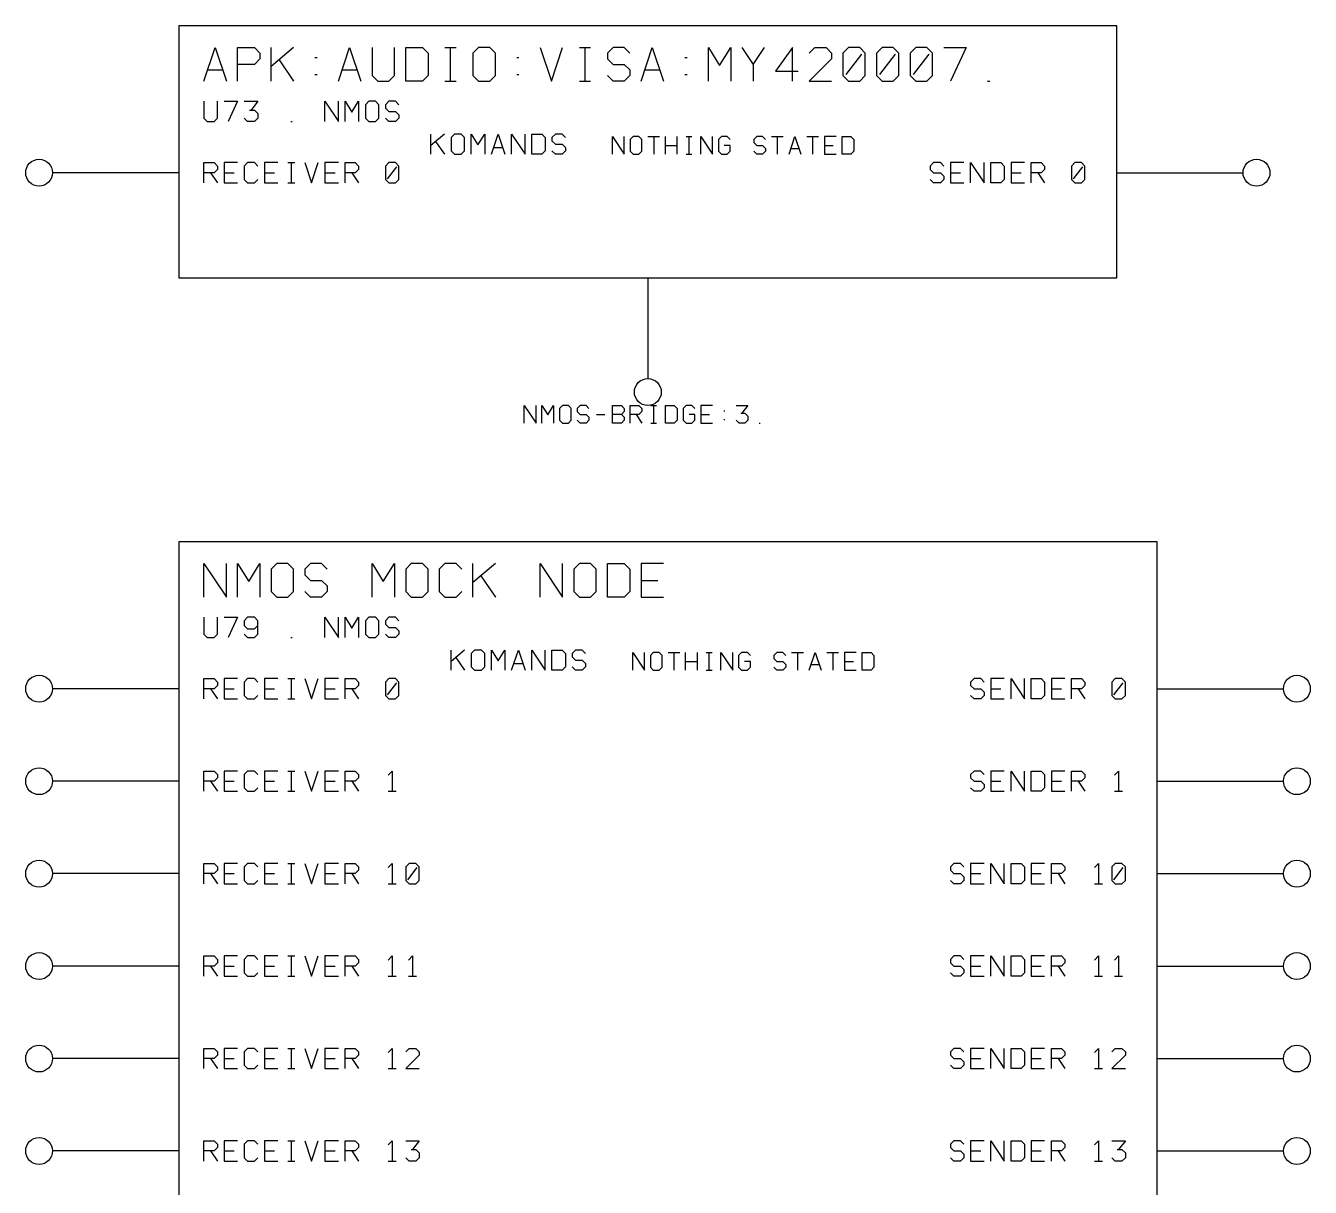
# Model space of a CAD drawing. Header units: millimetres. Extents: x 10 to 2534, y 10 to 1372.
# Drawn here: x 603.9 to 756.7, y 611 to 749.2 of the extents above; entities that cross this region are included whole.
import ezdxf

# ---------------------------------------------------------------- set-up
doc = ezdxf.new("R2010")
doc.units = ezdxf.units.MM
for name, color, linetype, lineweight in [('DEVICE', 7, 'CONTINUOUS', 25), ('LABEL', 8, 'CONTINUOUS', 25), ('PANE', 250, 'CONTINUOUS', 25), ('POINT', 4, 'CONTINUOUS', 25), ('PORT_BUS', 5, 'CONTINUOUS', 25), ('PORT_IN', 3, 'CONTINUOUS', 25), ('PORT_OUT', 30, 'CONTINUOUS', 25)]:
    doc.layers.add(name, color=color, linetype=linetype, lineweight=lineweight)

msp = doc.modelspace()

# ---------------------------------------------------------------- linework, layer by layer
at = {"layer": 'DEVICE'}
for points in [[(622.1, 719.2), (733.7, 719.2), (733.7, 749.2), (622.1, 749.2)], [(622.1, 493.8), (738.5, 493.8), (738.5, 687.8), (622.1, 687.8)]]:
    msp.add_lwpolyline(points, close=True, dxfattribs=at)
at = {"layer": 'LABEL'}
for points in [[(625.1, 742.6), (626.433333, 746.6), (627.766667, 742.6)], [(629.1, 742.6), (629.1, 746.6), (631.1, 746.6), (631.766667, 745.933333), (631.766667, 745.266667), (631.1, 744.6), (629.1, 744.6)], [(633.1, 742.6), (633.1, 746.6)], [(635.766667, 746.6), (633.1, 744.333333)], [(641.1, 742.6), (642.433333, 746.6), (643.766667, 742.6)], [(645.1, 746.6), (645.1, 743.266667), (645.766667, 742.6), (647.1, 742.6), (647.766667, 743.266667), (647.766667, 746.6)], [(649.1, 742.6), (649.1, 746.6), (651.1, 746.6), (651.766667, 745.933333), (651.766667, 743.266667), (651.1, 742.6), (649.1, 742.6)], [(653.766667, 746.6), (655.1, 746.6)], [(654.433333, 742.6), (654.433333, 746.6)], [(657.766667, 742.6), (659.1, 742.6), (659.766667, 743.266667), (659.766667, 745.933333), (659.1, 746.6), (657.766667, 746.6), (657.1, 745.933333), (657.1, 743.266667), (657.766667, 742.6)], [(665.1, 746.6), (666.433333, 742.6), (667.766667, 746.6)], [(669.766667, 746.6), (671.1, 746.6)], [(670.433333, 742.6), (670.433333, 746.6)], [(675.766667, 745.933333), (675.1, 746.6), (673.766667, 746.6), (673.1, 745.933333), (673.1, 745.266667), (673.766667, 744.6), (675.1, 744.6), (675.766667, 743.933333), (675.766667, 743.266667), (675.1, 742.6), (673.766667, 742.6), (673.1, 743.266667)], [(677.1, 742.6), (678.433333, 746.6), (679.766667, 742.6)], [(685.1, 742.6), (685.1, 746.6), (686.433333, 744.466667), (687.766667, 746.6), (687.766667, 742.6)], [(689.1, 746.6), (690.433333, 744.6), (691.766667, 746.6)], [(695.1, 742.6), (695.1, 746.6), (693.1, 743.8), (695.766667, 743.8)], [(697.1, 745.933333), (697.766667, 746.6), (699.1, 746.6), (699.766667, 745.933333), (699.766667, 745.266667), (697.1, 742.6), (699.766667, 742.6)], [(701.766667, 742.6), (703.1, 742.6), (703.766667, 743.266667), (703.766667, 745.933333), (703.1, 746.6), (701.766667, 746.6), (701.1, 745.933333), (701.1, 743.266667), (701.766667, 742.6)], [(701.5, 743.4), (703.366667, 745.8)], [(705.766667, 742.6), (707.1, 742.6), (707.766667, 743.266667), (707.766667, 745.933333), (707.1, 746.6), (705.766667, 746.6), (705.1, 745.933333), (705.1, 743.266667), (705.766667, 742.6)], [(705.5, 743.4), (707.366667, 745.8)], [(709.766667, 742.6), (711.1, 742.6), (711.766667, 743.266667), (711.766667, 745.933333), (711.1, 746.6), (709.766667, 746.6), (709.1, 745.933333), (709.1, 743.266667), (709.766667, 742.6)], [(709.5, 743.4), (711.366667, 745.8)], [(713.1, 746.6), (715.766667, 746.6), (713.9, 742.6)], [(634.033333, 745.133333), (635.766667, 742.6)], [(638.3, 745.4), (638.566667, 745.4)], [(662.3, 745.4), (662.566667, 745.4)], [(682.3, 745.4), (682.566667, 745.4)], [(690.433333, 744.6), (690.433333, 742.6)], [(625.566667, 743.933333), (627.3, 743.933333)], [(638.3, 743.4), (638.566667, 743.4)], [(641.566667, 743.933333), (643.3, 743.933333)], [(662.3, 743.4), (662.566667, 743.4)], [(677.566667, 743.933333), (679.3, 743.933333)], [(682.3, 743.4), (682.566667, 743.4)], [(653.766667, 742.6), (655.1, 742.6)], [(669.766667, 742.6), (671.1, 742.6)], [(718.3, 742.6), (718.566667, 742.6)], [(625.1, 740.2), (625.1, 738.2), (625.5, 737.8), (626.3, 737.8), (626.7, 738.2), (626.7, 740.2)], [(627.5, 740.2), (629.1, 740.2), (627.98, 737.8)], [(629.9, 740.2), (631.5, 740.2), (630.7, 739.16)], [(639.5, 737.8), (639.5, 740.2), (641.1, 737.8), (641.1, 740.2)], [(641.9, 737.8), (641.9, 740.2), (642.7, 738.92), (643.5, 740.2), (643.5, 737.8)], [(644.7, 737.8), (645.5, 737.8), (645.9, 738.2), (645.9, 739.8), (645.5, 740.2), (644.7, 740.2), (644.3, 739.8), (644.3, 738.2), (644.7, 737.8)], [(648.3, 739.8), (647.9, 740.2), (647.1, 740.2), (646.7, 739.8), (646.7, 739.4), (647.1, 739), (647.9, 739), (648.3, 738.6), (648.3, 738.2), (647.9, 737.8), (647.1, 737.8), (646.7, 738.2)], [(630.54, 739.16), (631.1, 739.16), (631.5, 738.76), (631.5, 738.2), (631.1, 737.8), (630.3, 737.8), (629.9, 738.2)], [(635.42, 737.8), (635.58, 737.8)], [(625.1, 730.5), (625.1, 732.9), (626.3, 732.9), (626.7, 732.5), (626.7, 732.1), (626.3, 731.7), (625.1, 731.7)], [(629.1, 732.9), (627.5, 732.9), (627.5, 730.5), (629.1, 730.5)], [(631.5, 732.5), (631.1, 732.9), (630.3, 732.9), (629.9, 732.5), (629.9, 730.9), (630.3, 730.5), (631.1, 730.5), (631.5, 730.9)], [(633.9, 732.9), (632.3, 732.9), (632.3, 730.5), (633.9, 730.5)], [(635.1, 732.9), (635.9, 732.9)], [(635.5, 730.5), (635.5, 732.9)], [(637.1, 732.9), (637.9, 730.5), (638.7, 732.9)], [(641.1, 732.9), (639.5, 732.9), (639.5, 730.5), (641.1, 730.5)], [(641.9, 730.5), (641.9, 732.9), (643.1, 732.9), (643.5, 732.5), (643.5, 732.1), (643.1, 731.7), (641.9, 731.7)], [(647.1, 730.5), (647.9, 730.5), (648.3, 730.9), (648.3, 732.5), (647.9, 732.9), (647.1, 732.9), (646.7, 732.5), (646.7, 730.9), (647.1, 730.5)], [(646.94, 730.98), (648.06, 732.42)], [(713.1, 732.5), (712.7, 732.9), (711.9, 732.9), (711.5, 732.5), (711.5, 732.1), (711.9, 731.7), (712.7, 731.7), (713.1, 731.3), (713.1, 730.9), (712.7, 730.5), (711.9, 730.5), (711.5, 730.9)], [(715.5, 732.9), (713.9, 732.9), (713.9, 730.5), (715.5, 730.5)], [(716.3, 730.5), (716.3, 732.9), (717.9, 730.5), (717.9, 732.9)], [(718.7, 730.5), (718.7, 732.9), (719.9, 732.9), (720.3, 732.5), (720.3, 730.9), (719.9, 730.5), (718.7, 730.5)], [(722.7, 732.9), (721.1, 732.9), (721.1, 730.5), (722.7, 730.5)], [(723.5, 730.5), (723.5, 732.9), (724.7, 732.9), (725.1, 732.5), (725.1, 732.1), (724.7, 731.7), (723.5, 731.7)], [(728.7, 730.5), (729.5, 730.5), (729.9, 730.9), (729.9, 732.5), (729.5, 732.9), (728.7, 732.9), (728.3, 732.5), (728.3, 730.9), (728.7, 730.5)], [(728.54, 730.98), (729.66, 732.42)], [(625.9, 731.7), (626.7, 730.5)], [(627.5, 731.7), (628.7, 731.7)], [(632.3, 731.7), (633.5, 731.7)], [(635.1, 730.5), (635.9, 730.5)], [(639.5, 731.7), (640.7, 731.7)], [(642.7, 731.7), (643.5, 730.5)], [(713.9, 731.7), (715.1, 731.7)], [(721.1, 731.7), (722.3, 731.7)], [(724.3, 731.7), (725.1, 730.5)], [(663.2, 701.9), (663.2, 704), (664.6, 701.9), (664.6, 704)], [(665.3, 701.9), (665.3, 704), (666, 702.88), (666.7, 704), (666.7, 701.9)], [(667.75, 701.9), (668.45, 701.9), (668.8, 702.25), (668.8, 703.65), (668.45, 704), (667.75, 704), (667.4, 703.65), (667.4, 702.25), (667.75, 701.9)], [(670.9, 703.65), (670.55, 704), (669.85, 704), (669.5, 703.65), (669.5, 703.3), (669.85, 702.95), (670.55, 702.95), (670.9, 702.6), (670.9, 702.25), (670.55, 701.9), (669.85, 701.9), (669.5, 702.25)], [(671.81, 702.95), (672.79, 702.95)], [(673.7, 701.9), (673.7, 704), (674.75, 704), (675.1, 703.65), (675.1, 703.3), (674.75, 702.95), (673.7, 702.95)], [(674.75, 702.95), (675.1, 702.6), (675.1, 702.25), (674.75, 701.9), (673.7, 701.9)], [(675.8, 701.9), (675.8, 704), (676.85, 704), (677.2, 703.65), (677.2, 703.3), (676.85, 702.95), (675.8, 702.95)], [(676.5, 702.95), (677.2, 701.9)], [(678.25, 704), (678.95, 704)], [(678.6, 701.9), (678.6, 704)], [(680, 701.9), (680, 704), (681.05, 704), (681.4, 703.65), (681.4, 702.25), (681.05, 701.9), (680, 701.9)], [(683.5, 703.65), (683.15, 704), (682.45, 704), (682.1, 703.65), (682.1, 702.25), (682.45, 701.9), (683.15, 701.9), (683.5, 702.25), (683.5, 702.95), (682.8, 702.95)], [(685.6, 704), (684.2, 704), (684.2, 701.9), (685.6, 701.9)], [(684.2, 702.95), (685.25, 702.95)], [(686.93, 703.37), (687.07, 703.37)], [(688.4, 704), (689.8, 704), (689.1, 703.09)], [(688.96, 703.09), (689.45, 703.09), (689.8, 702.74), (689.8, 702.25), (689.45, 701.9), (688.75, 701.9), (688.4, 702.25)], [(678.25, 701.9), (678.95, 701.9)], [(686.93, 702.32), (687.07, 702.32)], [(691.13, 701.9), (691.27, 701.9)], [(625.1, 681.2), (625.1, 685.2), (627.766667, 681.2), (627.766667, 685.2)], [(629.1, 681.2), (629.1, 685.2), (630.433333, 683.066667), (631.766667, 685.2), (631.766667, 681.2)], [(633.766667, 681.2), (635.1, 681.2), (635.766667, 681.866667), (635.766667, 684.533333), (635.1, 685.2), (633.766667, 685.2), (633.1, 684.533333), (633.1, 681.866667), (633.766667, 681.2)], [(639.766667, 684.533333), (639.1, 685.2), (637.766667, 685.2), (637.1, 684.533333), (637.1, 683.866667), (637.766667, 683.2), (639.1, 683.2), (639.766667, 682.533333), (639.766667, 681.866667), (639.1, 681.2), (637.766667, 681.2), (637.1, 681.866667)], [(645.1, 681.2), (645.1, 685.2), (646.433333, 683.066667), (647.766667, 685.2), (647.766667, 681.2)], [(649.766667, 681.2), (651.1, 681.2), (651.766667, 681.866667), (651.766667, 684.533333), (651.1, 685.2), (649.766667, 685.2), (649.1, 684.533333), (649.1, 681.866667), (649.766667, 681.2)], [(655.766667, 684.533333), (655.1, 685.2), (653.766667, 685.2), (653.1, 684.533333), (653.1, 681.866667), (653.766667, 681.2), (655.1, 681.2), (655.766667, 681.866667)], [(657.1, 681.2), (657.1, 685.2)], [(659.766667, 685.2), (657.1, 682.933333)], [(665.1, 681.2), (665.1, 685.2), (667.766667, 681.2), (667.766667, 685.2)], [(669.766667, 681.2), (671.1, 681.2), (671.766667, 681.866667), (671.766667, 684.533333), (671.1, 685.2), (669.766667, 685.2), (669.1, 684.533333), (669.1, 681.866667), (669.766667, 681.2)], [(673.1, 681.2), (673.1, 685.2), (675.1, 685.2), (675.766667, 684.533333), (675.766667, 681.866667), (675.1, 681.2), (673.1, 681.2)], [(679.766667, 685.2), (677.1, 685.2), (677.1, 681.2), (679.766667, 681.2)], [(658.033333, 683.733333), (659.766667, 681.2)], [(677.1, 683.2), (679.1, 683.2)], [(625.1, 678.8), (625.1, 676.8), (625.5, 676.4), (626.3, 676.4), (626.7, 676.8), (626.7, 678.8)], [(627.5, 678.8), (629.1, 678.8), (627.98, 676.4)], [(629.9, 676.8), (630.3, 676.4), (631.1, 676.4), (631.5, 676.8), (631.5, 678.4), (631.1, 678.8), (630.3, 678.8), (629.9, 678.4), (629.9, 677.84), (630.3, 677.44), (631.1, 677.44), (631.5, 677.84)], [(639.5, 676.4), (639.5, 678.8), (641.1, 676.4), (641.1, 678.8)], [(641.9, 676.4), (641.9, 678.8), (642.7, 677.52), (643.5, 678.8), (643.5, 676.4)], [(644.7, 676.4), (645.5, 676.4), (645.9, 676.8), (645.9, 678.4), (645.5, 678.8), (644.7, 678.8), (644.3, 678.4), (644.3, 676.8), (644.7, 676.4)], [(648.3, 678.4), (647.9, 678.8), (647.1, 678.8), (646.7, 678.4), (646.7, 678), (647.1, 677.6), (647.9, 677.6), (648.3, 677.2), (648.3, 676.8), (647.9, 676.4), (647.1, 676.4), (646.7, 676.8)], [(635.42, 676.4), (635.58, 676.4)], [(625.1, 669.1), (625.1, 671.5), (626.3, 671.5), (626.7, 671.1), (626.7, 670.7), (626.3, 670.3), (625.1, 670.3)], [(629.1, 671.5), (627.5, 671.5), (627.5, 669.1), (629.1, 669.1)], [(631.5, 671.1), (631.1, 671.5), (630.3, 671.5), (629.9, 671.1), (629.9, 669.5), (630.3, 669.1), (631.1, 669.1), (631.5, 669.5)], [(633.9, 671.5), (632.3, 671.5), (632.3, 669.1), (633.9, 669.1)], [(635.1, 671.5), (635.9, 671.5)], [(635.5, 669.1), (635.5, 671.5)], [(637.1, 671.5), (637.9, 669.1), (638.7, 671.5)], [(641.1, 671.5), (639.5, 671.5), (639.5, 669.1), (641.1, 669.1)], [(641.9, 669.1), (641.9, 671.5), (643.1, 671.5), (643.5, 671.1), (643.5, 670.7), (643.1, 670.3), (641.9, 670.3)], [(647.1, 669.1), (647.9, 669.1), (648.3, 669.5), (648.3, 671.1), (647.9, 671.5), (647.1, 671.5), (646.7, 671.1), (646.7, 669.5), (647.1, 669.1)], [(646.94, 669.58), (648.06, 671.02)], [(717.9, 671.1), (717.5, 671.5), (716.7, 671.5), (716.3, 671.1), (716.3, 670.7), (716.7, 670.3), (717.5, 670.3), (717.9, 669.9), (717.9, 669.5), (717.5, 669.1), (716.7, 669.1), (716.3, 669.5)], [(720.3, 671.5), (718.7, 671.5), (718.7, 669.1), (720.3, 669.1)], [(721.1, 669.1), (721.1, 671.5), (722.7, 669.1), (722.7, 671.5)], [(723.5, 669.1), (723.5, 671.5), (724.7, 671.5), (725.1, 671.1), (725.1, 669.5), (724.7, 669.1), (723.5, 669.1)], [(727.5, 671.5), (725.9, 671.5), (725.9, 669.1), (727.5, 669.1)], [(728.3, 669.1), (728.3, 671.5), (729.5, 671.5), (729.9, 671.1), (729.9, 670.7), (729.5, 670.3), (728.3, 670.3)], [(733.5, 669.1), (734.3, 669.1), (734.7, 669.5), (734.7, 671.1), (734.3, 671.5), (733.5, 671.5), (733.1, 671.1), (733.1, 669.5), (733.5, 669.1)], [(733.34, 669.58), (734.46, 671.02)], [(625.9, 670.3), (626.7, 669.1)], [(627.5, 670.3), (628.7, 670.3)], [(632.3, 670.3), (633.5, 670.3)], [(639.5, 670.3), (640.7, 670.3)], [(642.7, 670.3), (643.5, 669.1)], [(718.7, 670.3), (719.9, 670.3)], [(725.9, 670.3), (727.1, 670.3)], [(729.1, 670.3), (729.9, 669.1)], [(635.1, 669.1), (635.9, 669.1)], [(625.1, 658.1), (625.1, 660.5), (626.3, 660.5), (626.7, 660.1), (626.7, 659.7), (626.3, 659.3), (625.1, 659.3)], [(629.1, 660.5), (627.5, 660.5), (627.5, 658.1), (629.1, 658.1)], [(631.5, 660.1), (631.1, 660.5), (630.3, 660.5), (629.9, 660.1), (629.9, 658.5), (630.3, 658.1), (631.1, 658.1), (631.5, 658.5)], [(633.9, 660.5), (632.3, 660.5), (632.3, 658.1), (633.9, 658.1)], [(635.1, 660.5), (635.9, 660.5)], [(635.5, 658.1), (635.5, 660.5)], [(637.1, 660.5), (637.9, 658.1), (638.7, 660.5)], [(641.1, 660.5), (639.5, 660.5), (639.5, 658.1), (641.1, 658.1)], [(641.9, 658.1), (641.9, 660.5), (643.1, 660.5), (643.5, 660.1), (643.5, 659.7), (643.1, 659.3), (641.9, 659.3)], [(647.02, 660.02), (647.5, 660.5), (647.5, 658.1)], [(717.9, 660.1), (717.5, 660.5), (716.7, 660.5), (716.3, 660.1), (716.3, 659.7), (716.7, 659.3), (717.5, 659.3), (717.9, 658.9), (717.9, 658.5), (717.5, 658.1), (716.7, 658.1), (716.3, 658.5)], [(720.3, 660.5), (718.7, 660.5), (718.7, 658.1), (720.3, 658.1)], [(721.1, 658.1), (721.1, 660.5), (722.7, 658.1), (722.7, 660.5)], [(723.5, 658.1), (723.5, 660.5), (724.7, 660.5), (725.1, 660.1), (725.1, 658.5), (724.7, 658.1), (723.5, 658.1)], [(727.5, 660.5), (725.9, 660.5), (725.9, 658.1), (727.5, 658.1)], [(728.3, 658.1), (728.3, 660.5), (729.5, 660.5), (729.9, 660.1), (729.9, 659.7), (729.5, 659.3), (728.3, 659.3)], [(733.42, 660.02), (733.9, 660.5), (733.9, 658.1)], [(625.9, 659.3), (626.7, 658.1)], [(627.5, 659.3), (628.7, 659.3)], [(632.3, 659.3), (633.5, 659.3)], [(639.5, 659.3), (640.7, 659.3)], [(642.7, 659.3), (643.5, 658.1)], [(718.7, 659.3), (719.9, 659.3)], [(725.9, 659.3), (727.1, 659.3)], [(729.1, 659.3), (729.9, 658.1)], [(635.1, 658.1), (635.9, 658.1)], [(647.02, 658.1), (647.98, 658.1)], [(733.42, 658.1), (734.38, 658.1)], [(625.1, 647.1), (625.1, 649.5), (626.3, 649.5), (626.7, 649.1), (626.7, 648.7), (626.3, 648.3), (625.1, 648.3)], [(629.1, 649.5), (627.5, 649.5), (627.5, 647.1), (629.1, 647.1)], [(631.5, 649.1), (631.1, 649.5), (630.3, 649.5), (629.9, 649.1), (629.9, 647.5), (630.3, 647.1), (631.1, 647.1), (631.5, 647.5)], [(633.9, 649.5), (632.3, 649.5), (632.3, 647.1), (633.9, 647.1)], [(635.1, 649.5), (635.9, 649.5)], [(635.5, 647.1), (635.5, 649.5)], [(637.1, 649.5), (637.9, 647.1), (638.7, 649.5)], [(641.1, 649.5), (639.5, 649.5), (639.5, 647.1), (641.1, 647.1)], [(641.9, 647.1), (641.9, 649.5), (643.1, 649.5), (643.5, 649.1), (643.5, 648.7), (643.1, 648.3), (641.9, 648.3)], [(647.02, 649.02), (647.5, 649.5), (647.5, 647.1)], [(649.5, 647.1), (650.3, 647.1), (650.7, 647.5), (650.7, 649.1), (650.3, 649.5), (649.5, 649.5), (649.1, 649.1), (649.1, 647.5), (649.5, 647.1)], [(715.5, 649.1), (715.1, 649.5), (714.3, 649.5), (713.9, 649.1), (713.9, 648.7), (714.3, 648.3), (715.1, 648.3), (715.5, 647.9), (715.5, 647.5), (715.1, 647.1), (714.3, 647.1), (713.9, 647.5)], [(717.9, 649.5), (716.3, 649.5), (716.3, 647.1), (717.9, 647.1)], [(718.7, 647.1), (718.7, 649.5), (720.3, 647.1), (720.3, 649.5)], [(721.1, 647.1), (721.1, 649.5), (722.3, 649.5), (722.7, 649.1), (722.7, 647.5), (722.3, 647.1), (721.1, 647.1)], [(725.1, 649.5), (723.5, 649.5), (723.5, 647.1), (725.1, 647.1)], [(725.9, 647.1), (725.9, 649.5), (727.1, 649.5), (727.5, 649.1), (727.5, 648.7), (727.1, 648.3), (725.9, 648.3)], [(731.02, 649.02), (731.5, 649.5), (731.5, 647.1)], [(733.5, 647.1), (734.3, 647.1), (734.7, 647.5), (734.7, 649.1), (734.3, 649.5), (733.5, 649.5), (733.1, 649.1), (733.1, 647.5), (733.5, 647.1)], [(625.9, 648.3), (626.7, 647.1)], [(627.5, 648.3), (628.7, 648.3)], [(632.3, 648.3), (633.5, 648.3)], [(639.5, 648.3), (640.7, 648.3)], [(642.7, 648.3), (643.5, 647.1)], [(649.34, 647.58), (650.46, 649.02)], [(716.3, 648.3), (717.5, 648.3)], [(723.5, 648.3), (724.7, 648.3)], [(726.7, 648.3), (727.5, 647.1)], [(733.34, 647.58), (734.46, 649.02)], [(635.1, 647.1), (635.9, 647.1)], [(647.02, 647.1), (647.98, 647.1)], [(731.02, 647.1), (731.98, 647.1)], [(625.1, 636.1), (625.1, 638.5), (626.3, 638.5), (626.7, 638.1), (626.7, 637.7), (626.3, 637.3), (625.1, 637.3)], [(625.9, 637.3), (626.7, 636.1)], [(629.1, 638.5), (627.5, 638.5), (627.5, 636.1), (629.1, 636.1)], [(627.5, 637.3), (628.7, 637.3)], [(631.5, 638.1), (631.1, 638.5), (630.3, 638.5), (629.9, 638.1), (629.9, 636.5), (630.3, 636.1), (631.1, 636.1), (631.5, 636.5)], [(633.9, 638.5), (632.3, 638.5), (632.3, 636.1), (633.9, 636.1)], [(632.3, 637.3), (633.5, 637.3)], [(635.1, 638.5), (635.9, 638.5)], [(635.5, 636.1), (635.5, 638.5)], [(637.1, 638.5), (637.9, 636.1), (638.7, 638.5)], [(641.1, 638.5), (639.5, 638.5), (639.5, 636.1), (641.1, 636.1)], [(639.5, 637.3), (640.7, 637.3)], [(641.9, 636.1), (641.9, 638.5), (643.1, 638.5), (643.5, 638.1), (643.5, 637.7), (643.1, 637.3), (641.9, 637.3)], [(642.7, 637.3), (643.5, 636.1)], [(647.02, 638.02), (647.5, 638.5), (647.5, 636.1)], [(649.42, 638.02), (649.9, 638.5), (649.9, 636.1)], [(715.5, 638.1), (715.1, 638.5), (714.3, 638.5), (713.9, 638.1), (713.9, 637.7), (714.3, 637.3), (715.1, 637.3), (715.5, 636.9), (715.5, 636.5), (715.1, 636.1), (714.3, 636.1), (713.9, 636.5)], [(717.9, 638.5), (716.3, 638.5), (716.3, 636.1), (717.9, 636.1)], [(716.3, 637.3), (717.5, 637.3)], [(718.7, 636.1), (718.7, 638.5), (720.3, 636.1), (720.3, 638.5)], [(721.1, 636.1), (721.1, 638.5), (722.3, 638.5), (722.7, 638.1), (722.7, 636.5), (722.3, 636.1), (721.1, 636.1)], [(725.1, 638.5), (723.5, 638.5), (723.5, 636.1), (725.1, 636.1)], [(723.5, 637.3), (724.7, 637.3)], [(725.9, 636.1), (725.9, 638.5), (727.1, 638.5), (727.5, 638.1), (727.5, 637.7), (727.1, 637.3), (725.9, 637.3)], [(726.7, 637.3), (727.5, 636.1)], [(731.02, 638.02), (731.5, 638.5), (731.5, 636.1)], [(733.42, 638.02), (733.9, 638.5), (733.9, 636.1)], [(635.1, 636.1), (635.9, 636.1)], [(647.02, 636.1), (647.98, 636.1)], [(649.42, 636.1), (650.38, 636.1)], [(731.02, 636.1), (731.98, 636.1)], [(733.42, 636.1), (734.38, 636.1)], [(625.1, 625.1), (625.1, 627.5), (626.3, 627.5), (626.7, 627.1), (626.7, 626.7), (626.3, 626.3), (625.1, 626.3)], [(629.1, 627.5), (627.5, 627.5), (627.5, 625.1), (629.1, 625.1)], [(631.5, 627.1), (631.1, 627.5), (630.3, 627.5), (629.9, 627.1), (629.9, 625.5), (630.3, 625.1), (631.1, 625.1), (631.5, 625.5)], [(633.9, 627.5), (632.3, 627.5), (632.3, 625.1), (633.9, 625.1)], [(635.1, 627.5), (635.9, 627.5)], [(635.5, 625.1), (635.5, 627.5)], [(637.1, 627.5), (637.9, 625.1), (638.7, 627.5)], [(641.1, 627.5), (639.5, 627.5), (639.5, 625.1), (641.1, 625.1)], [(641.9, 625.1), (641.9, 627.5), (643.1, 627.5), (643.5, 627.1), (643.5, 626.7), (643.1, 626.3), (641.9, 626.3)], [(647.02, 627.02), (647.5, 627.5), (647.5, 625.1)], [(649.1, 627.1), (649.5, 627.5), (650.3, 627.5), (650.7, 627.1), (650.7, 626.7), (649.1, 625.1), (650.7, 625.1)], [(715.5, 627.1), (715.1, 627.5), (714.3, 627.5), (713.9, 627.1), (713.9, 626.7), (714.3, 626.3), (715.1, 626.3), (715.5, 625.9), (715.5, 625.5), (715.1, 625.1), (714.3, 625.1), (713.9, 625.5)], [(717.9, 627.5), (716.3, 627.5), (716.3, 625.1), (717.9, 625.1)], [(718.7, 625.1), (718.7, 627.5), (720.3, 625.1), (720.3, 627.5)], [(721.1, 625.1), (721.1, 627.5), (722.3, 627.5), (722.7, 627.1), (722.7, 625.5), (722.3, 625.1), (721.1, 625.1)], [(725.1, 627.5), (723.5, 627.5), (723.5, 625.1), (725.1, 625.1)], [(725.9, 625.1), (725.9, 627.5), (727.1, 627.5), (727.5, 627.1), (727.5, 626.7), (727.1, 626.3), (725.9, 626.3)], [(731.02, 627.02), (731.5, 627.5), (731.5, 625.1)], [(733.1, 627.1), (733.5, 627.5), (734.3, 627.5), (734.7, 627.1), (734.7, 626.7), (733.1, 625.1), (734.7, 625.1)], [(625.9, 626.3), (626.7, 625.1)], [(627.5, 626.3), (628.7, 626.3)], [(632.3, 626.3), (633.5, 626.3)], [(635.1, 625.1), (635.9, 625.1)], [(639.5, 626.3), (640.7, 626.3)], [(642.7, 626.3), (643.5, 625.1)], [(647.02, 625.1), (647.98, 625.1)], [(716.3, 626.3), (717.5, 626.3)], [(723.5, 626.3), (724.7, 626.3)], [(726.7, 626.3), (727.5, 625.1)], [(731.02, 625.1), (731.98, 625.1)], [(625.1, 614.1), (625.1, 616.5), (626.3, 616.5), (626.7, 616.1), (626.7, 615.7), (626.3, 615.3), (625.1, 615.3)], [(629.1, 616.5), (627.5, 616.5), (627.5, 614.1), (629.1, 614.1)], [(631.5, 616.1), (631.1, 616.5), (630.3, 616.5), (629.9, 616.1), (629.9, 614.5), (630.3, 614.1), (631.1, 614.1), (631.5, 614.5)], [(633.9, 616.5), (632.3, 616.5), (632.3, 614.1), (633.9, 614.1)], [(635.1, 616.5), (635.9, 616.5)], [(635.5, 614.1), (635.5, 616.5)], [(637.1, 616.5), (637.9, 614.1), (638.7, 616.5)], [(641.1, 616.5), (639.5, 616.5), (639.5, 614.1), (641.1, 614.1)], [(641.9, 614.1), (641.9, 616.5), (643.1, 616.5), (643.5, 616.1), (643.5, 615.7), (643.1, 615.3), (641.9, 615.3)], [(647.02, 616.02), (647.5, 616.5), (647.5, 614.1)], [(649.1, 616.5), (650.7, 616.5), (649.9, 615.46)], [(715.5, 616.1), (715.1, 616.5), (714.3, 616.5), (713.9, 616.1), (713.9, 615.7), (714.3, 615.3), (715.1, 615.3), (715.5, 614.9), (715.5, 614.5), (715.1, 614.1), (714.3, 614.1), (713.9, 614.5)], [(717.9, 616.5), (716.3, 616.5), (716.3, 614.1), (717.9, 614.1)], [(718.7, 614.1), (718.7, 616.5), (720.3, 614.1), (720.3, 616.5)], [(721.1, 614.1), (721.1, 616.5), (722.3, 616.5), (722.7, 616.1), (722.7, 614.5), (722.3, 614.1), (721.1, 614.1)], [(725.1, 616.5), (723.5, 616.5), (723.5, 614.1), (725.1, 614.1)], [(725.9, 614.1), (725.9, 616.5), (727.1, 616.5), (727.5, 616.1), (727.5, 615.7), (727.1, 615.3), (725.9, 615.3)], [(731.02, 616.02), (731.5, 616.5), (731.5, 614.1)], [(733.1, 616.5), (734.7, 616.5), (733.9, 615.46)], [(625.9, 615.3), (626.7, 614.1)], [(627.5, 615.3), (628.7, 615.3)], [(632.3, 615.3), (633.5, 615.3)], [(639.5, 615.3), (640.7, 615.3)], [(642.7, 615.3), (643.5, 614.1)], [(649.74, 615.46), (650.3, 615.46), (650.7, 615.06), (650.7, 614.5), (650.3, 614.1), (649.5, 614.1), (649.1, 614.5)], [(716.3, 615.3), (717.5, 615.3)], [(723.5, 615.3), (724.7, 615.3)], [(726.7, 615.3), (727.5, 614.1)], [(733.74, 615.46), (734.3, 615.46), (734.7, 615.06), (734.7, 614.5), (734.3, 614.1), (733.5, 614.1), (733.1, 614.5)], [(635.1, 614.1), (635.9, 614.1)], [(647.02, 614.1), (647.98, 614.1)], [(731.02, 614.1), (731.98, 614.1)]]:
    msp.add_lwpolyline(points, dxfattribs=at)
at = {"layer": 'PANE'}
for points in [[(652.1, 733.9), (652.1, 736.3)], [(653.7, 736.3), (652.1, 734.94)], [(652.66, 735.42), (653.7, 733.9)], [(654.9, 733.9), (655.7, 733.9), (656.1, 734.3), (656.1, 735.9), (655.7, 736.3), (654.9, 736.3), (654.5, 735.9), (654.5, 734.3), (654.9, 733.9)], [(656.9, 733.9), (656.9, 736.3), (657.7, 735.02), (658.5, 736.3), (658.5, 733.9)], [(659.3, 733.9), (660.1, 736.3), (660.9, 733.9)], [(661.7, 733.9), (661.7, 736.3), (663.3, 733.9), (663.3, 736.3)], [(664.1, 733.9), (664.1, 736.3), (665.3, 736.3), (665.7, 735.9), (665.7, 734.3), (665.3, 733.9), (664.1, 733.9)], [(668.1, 735.9), (667.7, 736.3), (666.9, 736.3), (666.5, 735.9), (666.5, 735.5), (666.9, 735.1), (667.7, 735.1), (668.1, 734.7), (668.1, 734.3), (667.7, 733.9), (666.9, 733.9), (666.5, 734.3)], [(673.7, 733.9), (673.7, 736), (675.1, 733.9), (675.1, 736)], [(676.15, 733.9), (676.85, 733.9), (677.2, 734.25), (677.2, 735.65), (676.85, 736), (676.15, 736), (675.8, 735.65), (675.8, 734.25), (676.15, 733.9)], [(677.9, 736), (679.3, 736)], [(678.6, 736), (678.6, 733.9)], [(680, 733.9), (680, 736)], [(681.4, 733.9), (681.4, 736)], [(682.45, 736), (683.15, 736)], [(682.8, 733.9), (682.8, 736)], [(684.2, 733.9), (684.2, 736), (685.6, 733.9), (685.6, 736)], [(687.7, 735.65), (687.35, 736), (686.65, 736), (686.3, 735.65), (686.3, 734.25), (686.65, 733.9), (687.35, 733.9), (687.7, 734.25), (687.7, 734.95), (687, 734.95)], [(691.9, 735.65), (691.55, 736), (690.85, 736), (690.5, 735.65), (690.5, 735.3), (690.85, 734.95), (691.55, 734.95), (691.9, 734.6), (691.9, 734.25), (691.55, 733.9), (690.85, 733.9), (690.5, 734.25)], [(692.6, 736), (694, 736)], [(693.3, 736), (693.3, 733.9)], [(694.7, 733.9), (695.4, 736), (696.1, 733.9)], [(696.8, 736), (698.2, 736)], [(697.5, 736), (697.5, 733.9)], [(700.3, 736), (698.9, 736), (698.9, 733.9), (700.3, 733.9)], [(701, 733.9), (701, 736), (702.05, 736), (702.4, 735.65), (702.4, 734.25), (702.05, 733.9), (701, 733.9)], [(659.58, 734.7), (660.62, 734.7)], [(680, 734.95), (681.4, 734.95)], [(682.45, 733.9), (683.15, 733.9)], [(694.945, 734.6), (695.855, 734.6)], [(698.9, 734.95), (699.95, 734.95)], [(654.5, 672.5), (654.5, 674.9)], [(656.1, 674.9), (654.5, 673.54)], [(655.06, 674.02), (656.1, 672.5)], [(657.3, 672.5), (658.1, 672.5), (658.5, 672.9), (658.5, 674.5), (658.1, 674.9), (657.3, 674.9), (656.9, 674.5), (656.9, 672.9), (657.3, 672.5)], [(659.3, 672.5), (659.3, 674.9), (660.1, 673.62), (660.9, 674.9), (660.9, 672.5)], [(661.7, 672.5), (662.5, 674.9), (663.3, 672.5)], [(664.1, 672.5), (664.1, 674.9), (665.7, 672.5), (665.7, 674.9)], [(666.5, 672.5), (666.5, 674.9), (667.7, 674.9), (668.1, 674.5), (668.1, 672.9), (667.7, 672.5), (666.5, 672.5)], [(670.5, 674.5), (670.1, 674.9), (669.3, 674.9), (668.9, 674.5), (668.9, 674.1), (669.3, 673.7), (670.1, 673.7), (670.5, 673.3), (670.5, 672.9), (670.1, 672.5), (669.3, 672.5), (668.9, 672.9)], [(676.1, 672.5), (676.1, 674.6), (677.5, 672.5), (677.5, 674.6)], [(678.55, 672.5), (679.25, 672.5), (679.6, 672.85), (679.6, 674.25), (679.25, 674.6), (678.55, 674.6), (678.2, 674.25), (678.2, 672.85), (678.55, 672.5)], [(680.3, 674.6), (681.7, 674.6)], [(681, 674.6), (681, 672.5)], [(682.4, 672.5), (682.4, 674.6)], [(683.8, 672.5), (683.8, 674.6)], [(684.85, 674.6), (685.55, 674.6)], [(685.2, 672.5), (685.2, 674.6)], [(686.6, 672.5), (686.6, 674.6), (688, 672.5), (688, 674.6)], [(690.1, 674.25), (689.75, 674.6), (689.05, 674.6), (688.7, 674.25), (688.7, 672.85), (689.05, 672.5), (689.75, 672.5), (690.1, 672.85), (690.1, 673.55), (689.4, 673.55)], [(694.3, 674.25), (693.95, 674.6), (693.25, 674.6), (692.9, 674.25), (692.9, 673.9), (693.25, 673.55), (693.95, 673.55), (694.3, 673.2), (694.3, 672.85), (693.95, 672.5), (693.25, 672.5), (692.9, 672.85)], [(695, 674.6), (696.4, 674.6)], [(695.7, 674.6), (695.7, 672.5)], [(697.1, 672.5), (697.8, 674.6), (698.5, 672.5)], [(699.2, 674.6), (700.6, 674.6)], [(699.9, 674.6), (699.9, 672.5)], [(702.7, 674.6), (701.3, 674.6), (701.3, 672.5), (702.7, 672.5)], [(703.4, 672.5), (703.4, 674.6), (704.45, 674.6), (704.8, 674.25), (704.8, 672.85), (704.45, 672.5), (703.4, 672.5)], [(661.98, 673.3), (663.02, 673.3)], [(682.4, 673.55), (683.8, 673.55)], [(684.85, 672.5), (685.55, 672.5)], [(697.345, 673.2), (698.255, 673.2)], [(701.3, 673.55), (702.35, 673.55)]]:
    msp.add_lwpolyline(points, dxfattribs=at)
at = {"layer": 'POINT'}
for centre in [(605.5, 731.7), (750.3, 731.7), (677.9, 705.6), (605.5, 670.3), (755.1, 670.3), (605.5, 659.3), (755.1, 659.3), (605.5, 648.3), (755.1, 648.3), (605.5, 637.3), (755.1, 637.3), (605.5, 626.3), (755.1, 626.3), (605.5, 615.3), (755.1, 615.3)]:
    msp.add_circle(centre, 1.6, dxfattribs=at)
at = {"layer": 'PORT_BUS'}
msp.add_line((677.9, 719.2), (677.9, 707.2), dxfattribs=at)
at = {"layer": 'PORT_IN'}
for p, q in [((622.1, 731.7), (607.1, 731.7)), ((622.1, 670.3), (607.1, 670.3)), ((622.1, 659.3), (607.1, 659.3)), ((622.1, 648.3), (607.1, 648.3)), ((622.1, 637.3), (607.1, 637.3)), ((622.1, 626.3), (607.1, 626.3)), ((622.1, 615.3), (607.1, 615.3))]:
    msp.add_line(p, q, dxfattribs=at)
at = {"layer": 'PORT_OUT'}
for p, q in [((733.7, 731.7), (748.7, 731.7)), ((738.5, 670.3), (753.5, 670.3)), ((738.5, 659.3), (753.5, 659.3)), ((738.5, 648.3), (753.5, 648.3)), ((738.5, 637.3), (753.5, 637.3)), ((738.5, 626.3), (753.5, 626.3)), ((738.5, 615.3), (753.5, 615.3))]:
    msp.add_line(p, q, dxfattribs=at)

doc.saveas('drawing.dxf')
